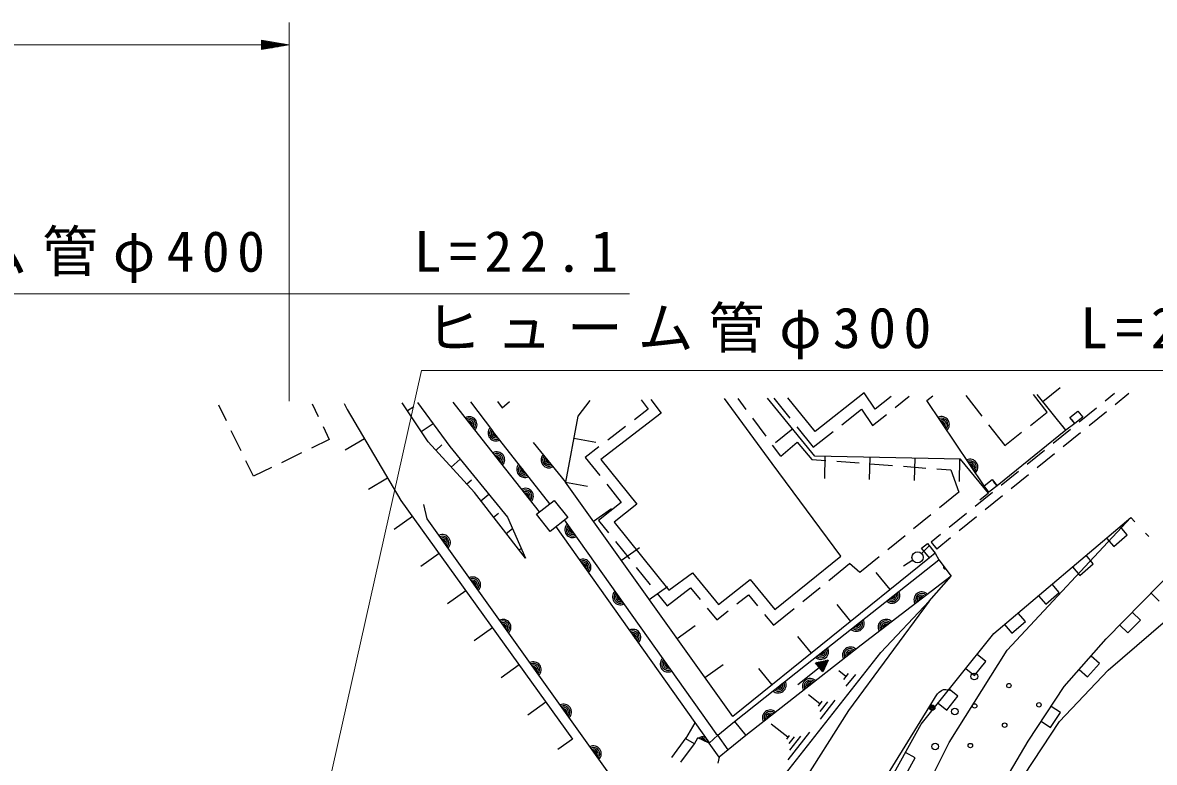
# Model space of a CAD drawing. Units: millimetres, scale not verified. Extents: x 40000 to 680000, y 20000 to 380000.
# Drawn here: x 272675 to 323470, y 297792 to 331000 of the extents above; entities that cross this region are included whole.
import ezdxf

# ---------------------------------------------------------------- set-up
doc = ezdxf.new("R2010")
doc.units = ezdxf.units.MM
doc.header["$LTSCALE"] = 1000
doc.layers.add('M-BGD', color=7, linetype='Continuous', lineweight=25)
doc.layers.add('M-STR-HTXT', color=7, linetype='Continuous', lineweight=13)
doc.styles.add('ＭＳ ゴシック', font='')
doc.styles.get('ＭＳ ゴシック').set_extended_font_data('MS Gothic')

msp = doc.modelspace()

# ---------------------------------------------------------------- linework, layer by layer
at = {"layer": 'M-BGD'}
for p, q in [((318462, 313992), (319240, 314621)), ((290874, 312177), (289714, 313935)), ((290402, 313944), (291853, 311974)), ((293295, 312307), (292003, 313964)), ((292783, 313974), (293766, 312678)), ((293994, 313990), (294195, 313711)), ((294195, 313711), (294533, 313997)), ((298134, 314043), (297599, 313333)), ((300432, 314073), (300756, 313648)), ((300868, 314078), (301338, 313464)), ((306318, 311216), (304170, 314121)), ((305148, 313639), (304786, 314129)), ((308238, 311544), (306113, 314146)), ((306386, 314149), (307116, 313242)), ((308240, 312643), (307022, 314157)), ((310447, 314376), (308240, 312643)), ((310934, 313641), (310447, 314376)), ((311651, 314217), (310934, 313641)), ((311838, 313724), (312467, 314227)), ((313264, 314031), (313527, 314241)), ((315824, 310203), (313264, 314031)), ((315001, 314260), (315724, 313338)), ((318657, 313513), (318041, 314299)), ((319500, 312710), (318213, 314301)), ((321684, 314346), (321258, 314001)), ((322330, 314354), (321706, 313849)), ((281819, 313130), (281478, 313829)), ((285665, 313883), (285943, 313313)), ((287105, 313901), (287240, 313630)), ((287240, 313630), (289654, 309549)), ((289948, 313581), (290239, 313773)), ((301338, 313464), (298631, 311393)), ((300756, 313648), (300132, 313171)), ((309441, 312951), (310330, 313648)), ((310330, 313648), (310819, 312909)), ((310819, 312909), (311448, 313412)), ((317903, 312922), (318657, 313513)), ((319677, 313272), (320035, 313565)), ((320035, 313565), (320255, 313296)), ((320869, 313686), (320092, 313057)), ((321318, 313535), (320541, 312905)), ((290565, 312645), (291099, 312997)), ((297599, 313333), (297047, 310369)), ((306040, 312433), (305445, 313237)), ((316032, 312944), (316755, 312022)), ((319500, 312710), (319342, 312904)), ((319896, 313003), (319500, 312710)), ((319896, 313003), (319677, 313272)), ((319896, 313003), (319748, 313204)), ((320255, 313296), (319896, 313003)), ((282476, 311782), (282038, 312681)), ((286162, 312863), (286440, 312293)), ((296341, 309405), (293766, 312678)), ((299735, 312867), (298941, 312260)), ((307241, 312765), (306467, 312132)), ((307430, 312852), (308160, 311945)), ((308160, 311945), (309048, 312642)), ((319500, 312710), (316411, 310202)), ((316755, 312022), (317509, 312613)), ((319703, 312742), (318926, 312113)), ((320152, 312591), (319375, 311961)), ((286440, 312293), (285637, 311902)), ((288013, 312322), (287153, 311813)), ((292950, 309907), (290874, 312177)), ((291220, 311799), (291493, 312049)), ((291853, 311974), (294435, 308805)), ((295869, 309034), (293295, 312307)), ((295589, 312148), (297047, 310369)), ((297415, 312346), (298398, 312163)), ((298543, 311956), (297919, 311479)), ((306699, 311542), (306337, 312031)), ((306699, 311542), (307434, 312168)), ((307434, 312168), (308098, 311394)), ((285188, 311683), (284289, 311244)), ((291912, 311042), (292314, 311409)), ((297919, 311479), (298574, 310667)), ((298631, 311393), (300247, 309390)), ((308098, 311394), (308723, 311346)), ((314774, 311406), (308238, 311544)), ((308679, 311535), (308658, 310535)), ((310696, 311492), (310675, 310493)), ((312713, 311450), (312691, 310450)), ((314729, 311407), (314708, 310408)), ((316026, 309882), (314774, 311406)), ((318538, 311798), (317761, 311169)), ((318986, 311647), (318209, 311017)), ((283036, 310634), (282696, 311332)), ((283840, 311025), (283036, 310634)), ((309403, 307045), (306318, 311216)), ((309221, 311309), (310218, 311233)), ((310717, 311195), (311714, 311120)), ((312213, 311082), (313210, 311006)), ((313708, 310969), (314333, 310921)), ((314333, 310921), (314688, 309920)), ((289058, 310556), (288197, 310047)), ((292604, 310285), (292819, 310481)), ((297047, 310369), (298030, 310186)), ((304552, 299847), (297047, 310369)), ((315824, 310203), (316188, 310488)), ((316188, 310488), (316411, 310202)), ((316411, 310202), (316253, 310396)), ((317372, 310854), (316595, 310225)), ((317821, 310703), (317044, 310073)), ((295243, 306966), (292950, 309907)), ((298888, 310278), (299543, 309465)), ((314688, 309920), (313830, 309223)), ((316206, 309910), (315429, 309281)), ((316026, 309882), (315639, 309565)), ((316047, 309918), (315824, 310203)), ((316411, 310202), (316047, 309918)), ((289654, 309549), (297353, 298834)), ((290826, 308726), (290680, 309363)), ((293237, 309539), (293604, 309825)), ((295741, 308929), (296529, 309555)), ((296529, 309555), (297141, 308784)), ((299543, 309465), (298528, 308646)), ((300247, 309390), (299230, 308570)), ((316655, 309759), (315878, 309129)), ((290168, 308833), (289356, 308249)), ((293810, 308804), (294040, 308983)), ((296353, 308159), (295741, 308929)), ((298298, 308616), (299112, 309196)), ((298298, 308616), (298705, 308906)), ((313442, 308908), (312666, 308277)), ((315041, 308966), (314263, 308337)), ((298981, 297311), (290826, 308726)), ((294435, 308805), (295243, 306966)), ((297141, 308784), (296353, 308159)), ((296593, 308396), (303503, 298660)), ((296984, 308674), (303784, 299093)), ((298528, 308646), (298966, 308100)), ((299230, 308570), (301682, 305516)), ((315489, 308815), (314712, 308185)), ((316266, 303571), (322410, 308790)), ((316870, 302836), (322410, 308790)), ((322253, 308001), (321929, 308382)), ((322410, 308790), (322596, 308593)), ((294383, 308069), (294663, 308287)), ((312278, 307962), (311502, 307331)), ((313875, 308022), (313448, 307677)), ((314324, 307871), (313700, 307366)), ((321319, 307864), (321643, 307483)), ((321643, 307483), (322253, 308001)), ((323076, 308084), (323214, 307938)), ((294957, 307334), (295013, 307377)), ((299279, 307710), (299905, 306931)), ((299549, 306862), (300363, 307442)), ((313019, 307170), (313374, 307522)), ((313025, 307411), (313282, 307620)), ((313381, 306975), (313025, 307411)), ((313282, 307620), (313637, 307184)), ((313448, 307677), (313700, 307366)), ((291366, 307166), (290554, 306583)), ((313381, 306975), (304552, 299847)), ((306440, 304648), (309403, 307045)), ((307808, 302159), (313801, 306881)), ((311114, 307015), (310256, 306318)), ((312629, 306862), (312204, 306598)), ((313637, 307184), (313381, 306975)), ((313637, 307184), (313801, 306881)), ((313801, 306881), (314349, 306155)), ((320729, 306706), (320405, 307087)), ((300218, 306541), (300844, 305761)), ((301682, 305516), (302733, 306308)), ((302733, 306308), (303908, 304883)), ((308857, 305961), (309790, 306715)), ((310256, 306318), (309790, 306715)), ((311614, 305549), (310990, 306314)), ((319795, 306569), (320119, 306188)), ((320119, 306188), (320729, 306706)), ((321309, 303332), (324498, 306578)), ((321389, 301937), (326487, 306322)), ((303908, 304883), (305322, 306005)), ((305322, 306005), (306440, 304648)), ((314349, 306155), (310305, 303060)), ((313356, 305034), (314349, 306155)), ((319204, 305411), (318880, 305792)), ((292563, 305500), (291751, 304916)), ((300799, 305108), (301614, 305689)), ((301157, 305371), (301596, 304825)), ((301596, 304825), (302652, 305621)), ((302652, 305621), (303084, 305096)), ((304737, 304903), (305248, 305308)), ((305248, 305308), (305650, 304821)), ((307691, 305017), (308468, 305646)), ((318594, 304893), (319204, 305411)), ((323324, 305383), (323681, 305033)), ((309848, 304123), (309231, 304879)), ((313356, 305034), (309739, 300119)), ((311199, 302718), (313356, 305034)), ((318271, 305274), (318594, 304893)), ((303402, 304710), (303835, 304186)), ((303835, 304186), (304346, 304592)), ((305968, 304435), (306369, 303948)), ((306369, 303948), (307302, 304703)), ((317680, 304116), (317356, 304497)), ((322840, 304177), (322483, 304527)), ((293761, 303833), (292948, 303250)), ((302050, 303354), (302864, 303935)), ((316746, 303980), (317070, 303598)), ((317070, 303598), (317680, 304116)), ((321923, 303956), (322279, 303606)), ((322279, 303606), (322840, 304177)), ((308081, 302696), (307472, 303443)), ((313005, 299508), (316266, 303571)), ((319421, 301197), (321309, 303332)), ((310305, 303060), (305132, 298995)), ((314261, 298688), (316870, 302836)), ((306041, 296180), (311199, 302718)), ((308258, 302261), (308832, 302382)), ((308584, 301850), (308258, 302261)), ((308334, 302277), (308279, 302234)), ((308411, 302294), (308301, 302206)), ((308487, 302310), (308323, 302179)), ((308564, 302326), (308345, 302152)), ((308641, 302342), (308367, 302124)), ((308717, 302358), (308388, 302097)), ((308794, 302374), (308410, 302069)), ((308816, 302347), (308432, 302042)), ((308783, 302276), (308454, 302015)), ((308832, 302382), (308584, 301850)), ((315401, 301695), (315902, 302319)), ((315902, 302319), (315512, 302632)), ((320475, 301634), (321005, 302233)), ((321005, 302233), (320630, 302564)), ((294958, 302167), (294146, 301583)), ((303301, 301601), (304115, 302181)), ((304618, 299628), (307808, 302159)), ((306315, 301270), (305713, 302008)), ((307462, 301294), (308421, 302056)), ((308749, 302205), (308475, 301987)), ((308716, 302134), (308497, 301960)), ((308683, 302063), (308519, 301932)), ((308650, 301992), (308541, 301905)), ((308617, 301921), (308562, 301878)), ((309625, 301646), (309305, 301899)), ((309730, 301779), (309520, 301513)), ((310049, 301744), (309628, 301211)), ((315011, 302008), (315401, 301695)), ((319208, 299626), (321389, 301937)), ((320100, 301965), (320475, 301634)), ((308459, 300427), (307950, 300829)), ((313390, 300313), (313652, 300739)), ((313652, 300739), (313735, 300875)), ((313735, 300875), (313805, 300950)), ((313805, 300950), (313919, 301021)), ((313919, 301021), (314012, 301058)), ((314012, 301058), (314111, 301067)), ((314111, 301067), (314245, 301055)), ((314149, 300135), (314650, 300759)), ((314245, 301055), (314341, 301020)), ((314650, 300759), (314260, 301072)), ((314341, 301020), (314392, 300989)), ((317807, 298750), (319421, 301197)), ((296155, 300501), (295343, 299917)), ((308543, 300533), (308375, 300321)), ((308796, 300505), (308461, 300081)), ((309133, 300583), (308464, 299735)), ((311299, 296911), (313390, 300313)), ((313759, 300448), (314149, 300135)), ((319252, 300032), (318834, 300307)), ((309739, 300119), (305451, 293342)), ((318811, 299364), (319252, 300032)), ((302438, 298852), (302862, 299562)), ((303877, 299012), (304618, 299628)), ((304618, 299628), (305132, 298995)), ((307014, 298917), (306271, 299503)), ((311193, 296260), (313005, 299508)), ((317237, 296640), (319208, 299626)), ((318394, 299639), (318811, 299364)), ((297353, 298834), (296703, 298367)), ((301815, 298016), (302463, 298889)), ((302824, 298621), (302438, 298852)), ((302824, 298621), (302986, 298892)), ((303490, 298647), (302986, 298892)), ((303877, 299012), (303490, 298647)), ((303784, 299093), (303877, 299012)), ((304347, 298356), (303877, 299012)), ((305132, 298995), (304347, 298356)), ((307075, 298994), (306953, 298839)), ((307998, 299145), (307021, 297907)), ((307301, 298941), (307057, 298632)), ((307589, 298966), (307100, 298347)), ((311798, 293791), (314261, 298688)), ((316961, 297315), (317807, 298750)), ((302218, 297803), (302824, 298621)), ((303930, 298028), (303490, 298647)), ((304347, 298356), (303930, 298028)), ((312731, 297990), (312294, 298233)), ((303930, 298028), (303879, 297762)), ((312341, 297291), (312731, 297990))]:
    msp.add_line(p, q, dxfattribs=at)
for centre, radius in [((312841, 306995), 250), ((315389, 301650), 150), ((316941, 301239), 100), ((313496, 300248), 125), ((313496, 300248), 75), ((313496, 300248), 25), ((314512, 300078), 150), ((315404, 300325), 100), ((318288, 300374), 100), ((316750, 299460), 100), ((313635, 298506), 150), ((315212, 298546), 100)]:
    msp.add_circle(centre, radius, dxfattribs=at)
for centre, radius, start, end in [((292715, 312957), 354, 316.9877, 119.3929), ((292715, 312957), 283, 319.2117, 117.1689), ((292715, 312957), 212, 322.9581, 113.4225), ((292715, 312957), 142, 330.6698, 105.7108), ((292715, 312957), 100, 340.9875, 95.3931), ((292715, 312957), 100, 340.9875, 95.3931), ((313915, 312961), 354, 312.5667, 114.9719), ((313915, 312961), 283, 314.7907, 112.7478), ((313915, 312961), 212, 318.5371, 109.0015), ((313915, 312961), 142, 326.2488, 101.2898), ((313915, 312961), 100, 336.5664, 90.9721), ((313915, 312961), 100, 336.5664, 90.9721), ((293917, 312574), 354, 136.9963, 299.4015), ((293917, 312574), 283, 139.2203, 297.1774), ((293917, 312574), 212, 142.9667, 293.4311), ((293917, 312574), 142, 150.6784, 285.7194), ((293917, 312574), 100, 160.9961, 275.4017), ((293917, 312574), 100, 160.9961, 275.4017), ((293958, 311377), 354, 316.9877, 119.3929), ((293958, 311377), 283, 319.2117, 117.1689), ((293958, 311377), 212, 322.9581, 113.4225), ((293958, 311377), 142, 330.6698, 105.7108), ((293958, 311377), 100, 340.9875, 95.3931), ((293958, 311377), 100, 340.9875, 95.3931), ((296296, 311370), 354, 138.1648, 300.57), ((296296, 311370), 283, 140.3889, 298.346), ((296296, 311370), 212, 144.1352, 294.5996), ((296296, 311370), 142, 151.8469, 286.8879), ((296296, 311370), 100, 162.1646, 276.5702), ((296296, 311370), 100, 162.1646, 276.5702), ((315195, 311047), 354, 312.5667, 114.9719), ((295204, 310937), 354, 136.9963, 299.4015), ((295204, 310937), 283, 139.2203, 297.1774), ((295204, 310937), 212, 142.9667, 293.4311), ((295204, 310937), 142, 150.6784, 285.7194), ((295204, 310937), 100, 160.9961, 275.4017), ((295204, 310937), 100, 160.9961, 275.4017), ((315195, 311047), 283, 314.7908, 112.7479), ((315195, 311047), 212, 318.5371, 109.0015), ((315195, 311047), 142, 326.2488, 101.2898), ((315195, 311047), 100, 336.5665, 90.9721), ((315195, 311047), 100, 336.5665, 90.9721), ((295245, 309740), 354, 316.9877, 119.3929), ((295245, 309740), 283, 319.2117, 117.1689), ((295245, 309740), 212, 322.9581, 113.4225), ((295245, 309740), 142, 330.6698, 105.7108), ((295245, 309740), 100, 340.9875, 95.3931), ((295245, 309740), 100, 340.9875, 95.3931), ((297361, 308236), 354, 134.1624, 296.5676), ((297361, 308236), 283, 136.3864, 294.3435), ((297361, 308236), 212, 140.1328, 290.5972), ((291520, 307662), 354, 314.3385, 116.7437), ((291520, 307662), 283, 316.5625, 114.5196), ((291520, 307662), 212, 320.3089, 110.7733), ((297361, 308236), 142, 147.8445, 282.8855), ((297361, 308236), 100, 158.1622, 272.5678), ((297361, 308236), 100, 158.1622, 272.5678), ((291520, 307662), 142, 328.0206, 103.0616), ((291520, 307662), 100, 338.3383, 92.7439), ((291520, 307662), 100, 338.3383, 92.7439), ((297831, 306560), 354, 314.1631, 116.5683), ((297831, 306560), 283, 316.3871, 114.3442), ((297831, 306560), 212, 320.1334, 110.5979), ((297831, 306560), 142, 327.8452, 102.8862), ((297831, 306560), 100, 338.1628, 92.5685), ((297831, 306560), 100, 338.1628, 92.5685), ((314101, 306573), 100, 159.8052, 274.2108), ((292879, 305759), 354, 314.3385, 116.7437), ((292879, 305759), 283, 316.5625, 114.5196), ((292879, 305759), 212, 320.3089, 110.7733), ((292879, 305759), 142, 328.0206, 103.0616), ((292879, 305759), 100, 338.3383, 92.7439), ((292879, 305759), 100, 338.3383, 92.7439), ((299503, 305219), 354, 134.1591, 296.5643), ((299503, 305219), 283, 136.3831, 294.3402), ((299503, 305219), 212, 140.1294, 290.5939), ((299503, 305219), 142, 147.8412, 282.8822), ((311693, 305290), 354, 227.0355, 29.4407), ((311693, 305290), 283, 229.2596, 27.2167), ((311693, 305290), 212, 233.0059, 23.4703), ((311693, 305290), 142, 240.7176, 15.7586), ((311693, 305290), 100, 251.0353, 5.4409), ((311693, 305290), 100, 251.0353, 5.4409), ((313032, 305089), 354, 46.2224, 208.6275), ((313032, 305089), 283, 48.4464, 206.4035), ((313032, 305089), 212, 52.1927, 202.6572), ((299503, 305219), 100, 158.1588, 272.5645), ((299503, 305219), 100, 158.1588, 272.5645), ((313032, 305089), 142, 59.9045, 194.9454), ((313032, 305089), 100, 70.2221, 184.6278), ((294238, 303857), 354, 314.3385, 116.7437), ((294238, 303857), 283, 316.5625, 114.5196), ((294238, 303857), 212, 320.3089, 110.7733), ((294238, 303857), 142, 328.0206, 103.0616), ((294238, 303857), 100, 338.3383, 92.7439), ((294238, 303857), 100, 338.3383, 92.7439), ((300064, 303411), 354, 314.1631, 116.5683), ((310095, 304030), 354, 227.0355, 29.4407), ((310095, 304030), 283, 229.2596, 27.2167), ((310095, 304030), 212, 233.0059, 23.4703), ((310095, 304030), 142, 240.7176, 15.7586), ((310095, 304030), 100, 251.0353, 5.4409), ((310095, 304030), 100, 251.0353, 5.4409), ((311422, 303858), 354, 46.2224, 208.6275), ((311422, 303858), 283, 48.4464, 206.4035), ((311422, 303858), 212, 52.1927, 202.6572), ((311422, 303858), 142, 59.9045, 194.9454), ((311422, 303858), 100, 70.2221, 184.6278), ((311422, 303858), 100, 70.2221, 184.6278), ((300064, 303411), 283, 316.3871, 114.3442), ((300064, 303411), 212, 320.1334, 110.5979), ((300064, 303411), 142, 327.8452, 102.8862), ((300064, 303411), 100, 338.1628, 92.5685), ((300064, 303411), 100, 338.1628, 92.5685), ((308496, 302770), 354, 227.0355, 29.4407), ((308496, 302770), 283, 229.2596, 27.2167), ((308496, 302770), 212, 233.0059, 23.4703), ((308496, 302770), 142, 240.7176, 15.7586), ((308496, 302770), 100, 251.0353, 5.4409), ((308496, 302770), 100, 251.0353, 5.4409), ((309825, 302614), 354, 46.9577, 209.3629), ((309825, 302614), 283, 49.1818, 207.1389), ((309825, 302614), 212, 52.9281, 203.3926), ((309825, 302614), 142, 60.6399, 195.6808), ((295597, 301954), 354, 314.3385, 116.7437), ((295597, 301954), 283, 316.5625, 114.5196), ((301644, 302202), 354, 134.1591, 296.5643), ((301644, 302202), 283, 136.3831, 294.3402), ((301644, 302202), 212, 140.1294, 290.5939), ((301644, 302202), 142, 147.8412, 282.8822), ((301644, 302202), 100, 158.1588, 272.5645), ((301644, 302202), 100, 158.1588, 272.5645), ((309825, 302614), 100, 70.9575, 185.3632), ((309825, 302614), 100, 70.9575, 185.3632), ((295597, 301954), 212, 320.3089, 110.7733), ((295597, 301954), 142, 328.0206, 103.0616), ((295597, 301954), 100, 338.3383, 92.7439), ((295597, 301954), 100, 338.3383, 92.7439), ((306589, 301261), 354, 227.2229, 29.6281), ((306589, 301261), 283, 229.447, 27.4041), ((306589, 301261), 212, 233.1933, 23.6577), ((306589, 301261), 142, 240.905, 15.946), ((306589, 301261), 100, 251.2227, 5.6284), ((306589, 301261), 100, 251.2227, 5.6284), ((308028, 301202), 354, 46.9568, 209.362), ((308028, 301202), 283, 49.1809, 207.138), ((308028, 301202), 212, 52.9272, 203.3916), ((308028, 301202), 142, 60.6389, 195.6799), ((308028, 301202), 100, 70.9566, 185.3623), ((308028, 301202), 100, 70.9566, 185.3623), ((296956, 300052), 354, 314.3399, 116.7451), ((296956, 300052), 283, 316.564, 114.5211), ((296956, 300052), 212, 320.3103, 110.7747), ((296956, 300052), 142, 328.022, 103.063), ((296956, 300052), 100, 338.3397, 92.7454), ((296956, 300052), 100, 338.3397, 92.7454), ((306231, 299790), 354, 46.9568, 209.362), ((306231, 299790), 283, 49.1809, 207.138), ((306231, 299790), 212, 52.9272, 203.3916), ((306231, 299790), 142, 60.6389, 195.6799), ((306231, 299790), 100, 70.9566, 185.3623), ((306231, 299790), 100, 70.9566, 185.3623), ((303189, 298733), 212, 348.9493, 139.4138), ((303189, 298733), 142, 356.6611, 131.7021), ((303189, 298733), 100, 6.9787, 121.3844), ((303189, 298733), 100, 6.9787, 121.3844), ((298295, 298178), 354, 314.3399, 116.7451), ((298295, 298178), 283, 316.564, 114.5211), ((298295, 298178), 212, 320.3103, 110.7747), ((298295, 298178), 142, 328.022, 103.063), ((298295, 298178), 100, 338.3397, 92.7454), ((298295, 298178), 100, 338.3397, 92.7454)]:
    msp.add_arc(centre, radius, start, end, dxfattribs=at)
at = {"layer": 'M-STR-HTXT'}
for p, q in [((284639, 314000), (284639, 331000)), ((284639, 330000), (283389, 330208)), ((283389, 330208), (283389, 329792)), ((283639, 330167), (283389, 330167)), ((227780, 330000), (283389, 330000)), ((283389, 330125), (283889, 330125)), ((284139, 330083), (283389, 330083)), ((283389, 330042), (284389, 330042)), ((284639, 330000), (283389, 329792)), ((284639, 330000), (283389, 330000)), ((283389, 329958), (284389, 329958)), ((284139, 329917), (283389, 329917)), ((283389, 329875), (283889, 329875)), ((283639, 329833), (283389, 329833)), ((260669, 318818), (299919, 318818)), ((285560, 293004), (290577, 315387)), ((290577, 315387), (329827, 315387))]:
    msp.add_line(p, q, dxfattribs=at)

# ---------------------------------------------------------------- texts
at = {"layer": 'M-STR-HTXT', "char_height": 1833, "attachment_point": 8, "style": 'ＭＳ ゴシック'}
for s, insert in [('\\T1.27;ヒューム管φ400\u3000\u3000L=22.1', (280294, 319318)), ('\\T1.27;ヒューム管φ300\u3000\u3000L=24.6', (310202, 315887))]:
    msp.add_mtext(s, dxfattribs=dict(at, insert=insert))

doc.saveas('drawing.dxf')
